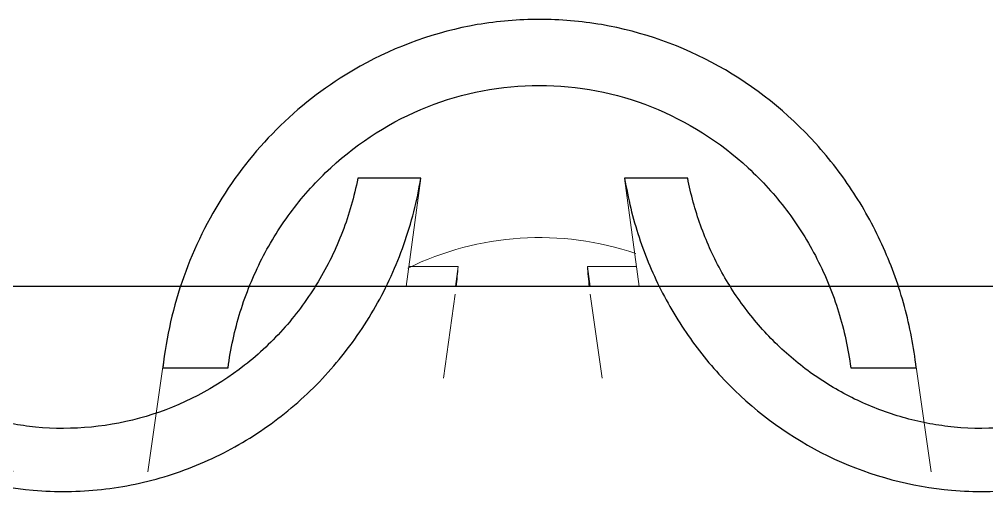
# Model space of a CAD drawing. Header units: millimetres. Extents: x -50912 to 58751, y -45352 to 5553.
# Drawn here: x 56612.6 to 56900.1, y 4373.3 to 4513.7 of the extents above; entities that cross this region are included whole.
import ezdxf

# ---------------------------------------------------------------- set-up
doc = ezdxf.new("R2010")
doc.units = ezdxf.units.MM
doc.layers.add('A-GLAZ-CURT', color=52, linetype='Continuous', lineweight=9)
doc.layers.add('A-ROOF', color=132, linetype='Continuous', lineweight=9)

# ---------------------------------------------------------------- blocks, each defined once
blk = doc.blocks.new('COLONIAL BASE - COLONIAL BASE-3874429-E')
at = {"layer": 'A-GLAZ-CURT'}
for p, q in [((-36157.88, 4434.25), (-36158.69, 4440.23)), ((-36158.69, 4440.23), (-36144.07, 4440.23)), ((-36154.32, 4407.01), (-36157.82, 4432))]:
    blk.add_line(p, q, dxfattribs=at)
for centre, major_axis, start_param, end_param in [((-36172.94, 4367.11), (85.27, 0), 1.228018, 2.046954), ((-36041.43, 4447.41), (117.5, 0), 3.205466, 3.258866)]:
    blk.add_ellipse(centre, major_axis=major_axis, ratio=0.957826, start_param=start_param, end_param=end_param, dxfattribs=at)
blk = doc.blocks.new('COLONIAL BASE - COLONIAL BASE-V169-E')
at = {"layer": 'A-GLAZ-CURT', "lineweight": 25}
for p, q in [((-36128.88, 4466.43), (-36147.61, 4466.43)), ((-35935.25, 4466.43), (-35953.98, 4466.43)), ((-36284.9, 4410.08), (-36265.48, 4410.08)), ((-36080.4, 4410.08), (-36060.97, 4410.08))]:
    blk.add_line(p, q, dxfattribs=at)
at = {"layer": 'A-GLAZ-CURT'}
for p, q in [((-36143.26, 4434.25), (-36147.61, 4466.43)), ((-35935.25, 4466.43), (-35939.6, 4434.25)), ((-36289.33, 4379.19), (-36284.51, 4413.2)), ((-36061.37, 4413.2), (-36056.54, 4379.19))]:
    blk.add_line(p, q, dxfattribs=at)
at = {"layer": 'A-GLAZ-CURT', "lineweight": 25}
for points, knots in [([(-36060.97, 4410.08), (-36061.67, 4416.27), (-36063.98, 4428.38), (-36070.23, 4445.94), (-36079.1, 4462.29), (-36094.2, 4481.98), (-36118.66, 4501.57), (-36148.21, 4512.07), (-36172.95, 4514.19), (-36197.68, 4512.07), (-36224.27, 4502.61), (-36249.37, 4484.15), (-36267.3, 4462.62), (-36277.61, 4441.66), (-36282.81, 4423.85), (-36284.37, 4414.72), (-36284.9, 4410.08)], [0, 0, 0, 0, 0.055556, 0.111111, 0.166667, 0.222222, 0.333333, 0.444444, 0.5, 0.555556, 0.666667, 0.75, 0.833333, 0.916667, 0.958333, 1, 1, 1, 1]), ([(-36265.48, 4410.08), (-36264.73, 4415.77), (-36262.3, 4426.84), (-36255.85, 4442.73), (-36246.77, 4457.24), (-36231.45, 4474.17), (-36207.04, 4489.66), (-36172.93, 4496.23), (-36138.82, 4489.65), (-36114.41, 4474.16), (-36099.09, 4457.23), (-36090.01, 4442.72), (-36083.57, 4426.83), (-36081.15, 4415.76), (-36080.4, 4410.08)], [0, 0, 0, 0, 0.0625, 0.125, 0.1875, 0.25, 0.375, 0.5, 0.625, 0.75, 0.8125, 0.875, 0.9375, 1, 1, 1, 1]), ([(-36147.61, 4466.43), (-36146.63, 4460.44), (-36143.77, 4448.77), (-36136.74, 4432.02), (-36127.15, 4416.64), (-36111.23, 4398.44), (-36086.08, 4381.08), (-36059.14, 4373.86), (-36040.28, 4373.16), (-36030.15, 4373.76), (-36020.05, 4375.37), (-36010.25, 4377.93), (-36000.65, 4381.46), (-35991.52, 4385.87), (-35982.79, 4391.16), (-35971.92, 4399.24), (-35962.22, 4408.84), (-35954, 4419.59), (-35948.56, 4428.23), (-35943.94, 4437.26), (-35938.86, 4449.9), (-35936.35, 4459.69), (-35935.25, 4466.43)], [0, 0, 0, 0, 0.058824, 0.117647, 0.176471, 0.235294, 0.352941, 0.470588, 0.503676, 0.536765, 0.569853, 0.602941, 0.636029, 0.669118, 0.702206, 0.735294, 0.801471, 0.834559, 0.867647, 0.900735, 0.933824, 1, 1, 1, 1]), ([(-35953.98, 4466.43), (-35955.05, 4460.95), (-35958.08, 4450.35), (-35965.37, 4435.34), (-35975.2, 4421.9), (-35991.32, 4406.61), (-36016.27, 4393.59), (-36041.18, 4391.17), (-36056.92, 4393.38), (-36064.04, 4394.99), (-36070.92, 4397.18), (-36077.68, 4399.96), (-36084.1, 4403.25), (-36090.31, 4407.11), (-36096.13, 4411.41), (-36101.6, 4416.2), (-36106.68, 4421.41), (-36111.31, 4426.98), (-36115.51, 4432.94), (-36119.2, 4439.15), (-36122.44, 4445.7), (-36126.03, 4454.65), (-36127.94, 4461.64), (-36128.88, 4466.43)], [0, 0, 0, 0, 0.066667, 0.133333, 0.2, 0.266667, 0.4, 0.533333, 0.5625, 0.591667, 0.620833, 0.65, 0.679167, 0.708333, 0.7375, 0.766667, 0.795833, 0.825, 0.854167, 0.883333, 0.9125, 0.941667, 1, 1, 1, 1])]:
    blk.add_open_spline(points, degree=3, knots=knots, dxfattribs=at)
blk = doc.blocks.new('COLONIAL BASE - COLONIAL BASE-V170-E')
at = {"layer": 'A-GLAZ-CURT'}
for p, q in [((-37576.44, 4440.23), (-37561.82, 4440.23)), ((-37561.82, 4440.23), (-37562.63, 4434.25)), ((-37562.68, 4432), (-37566.19, 4407.01))]:
    blk.add_line(p, q, dxfattribs=at)
blk.add_ellipse((-37679.08, 4447.41), major_axis=(117.5, 0), ratio=0.957826, start_param=6.165912, end_param=6.219312, dxfattribs=at)

msp = doc.modelspace()

# ---------------------------------------------------------------- linework, layer by layer
at = {"layer": 'A-ROOF', "lineweight": 25}
msp.add_line((58660.195, 4434.251), (44740.195, 4434.251), dxfattribs=at)

# ---------------------------------------------------------------- block references
at = {"layer": 'A-GLAZ-CURT'}
for name, p in [('COLONIAL BASE - COLONIAL BASE-V169-E', (92667.168, 0)), ('COLONIAL BASE - COLONIAL BASE-V169-E', (92940.109, 0)), ('COLONIAL BASE - COLONIAL BASE-V170-E', (94304.815, 0)), ('COLONIAL BASE - COLONIAL BASE-3874429-E', (92940.109, 0))]:
    msp.add_blockref(name, p, dxfattribs=at)

doc.saveas('drawing.dxf')
